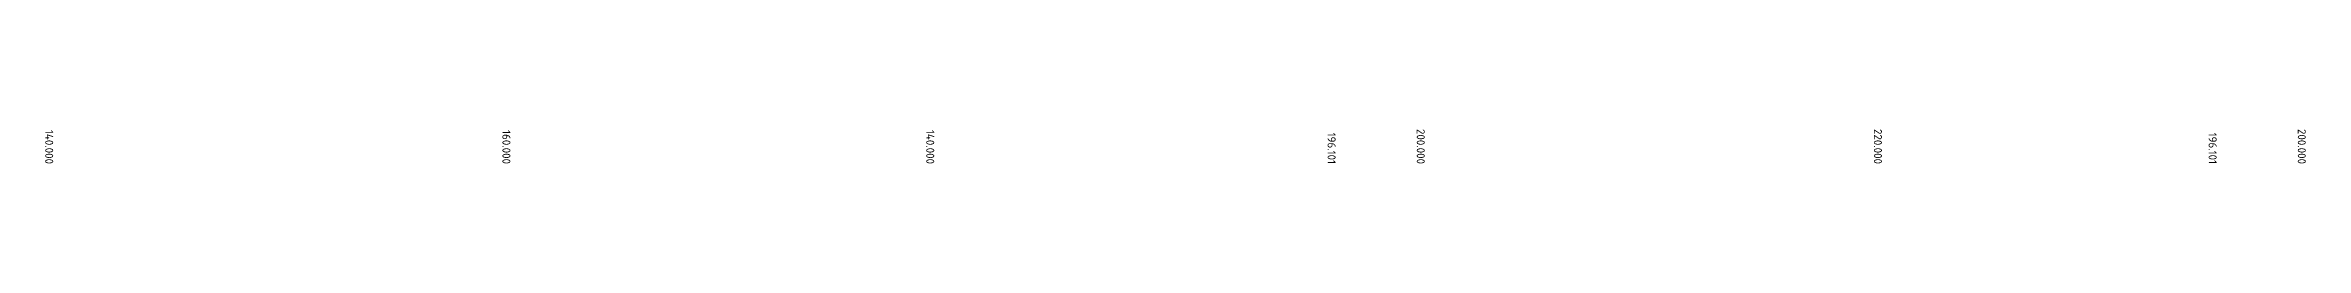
# Paper-space layout 'SHEET (5)' of a CAD drawing. Header units: metres. Extents: x -9 to 1337, y -9 to 581.
# Drawn here: x 1139.4 to 1238.3, y -8.6 to -7.2 of the extents above; entities that cross this region are included whole.
import ezdxf

# ---------------------------------------------------------------- set-up
doc = ezdxf.new("R2010")
doc.units = ezdxf.units.M
doc.layers.add('_User Miscellaneous1', color=7, linetype='Continuous')
doc.styles.add('Tmp_Design-overbridge_balmoral_SECTION$0$isocp', font='isocpeur.ttf')

psp = doc.layouts.new('SHEET (5)')

# ---------------------------------------------------------------- texts
at = {"layer": '_User Miscellaneous1', "linetype": 'Continuous', "lineweight": -3, "char_height": 0.35, "attachment_point": 6, "rotation": 270, "style": 'Tmp_Design-overbridge_balmoral_SECTION$0$isocp'}
for s, insert in [('{\\C256;140.000}', (1139.53973, -8.67132)), ('{\\C256;160.000}', (1159.53973, -8.67132)), ('{\\C256;140.000}', (1178.0824, -8.67132)), ('196.101', (1195.64105, -8.67132)), ('{\\C256;200.000}', (1199.53973, -8.67132)), ('{\\C256;220.000}', (1219.53973, -8.67132)), ('196.101', (1234.18372, -8.67132)), ('{\\C256;200.000}', (1238.0824, -8.67132))]:
    psp.add_mtext(s, dxfattribs=dict(at, insert=insert))

doc.saveas('drawing.dxf')
